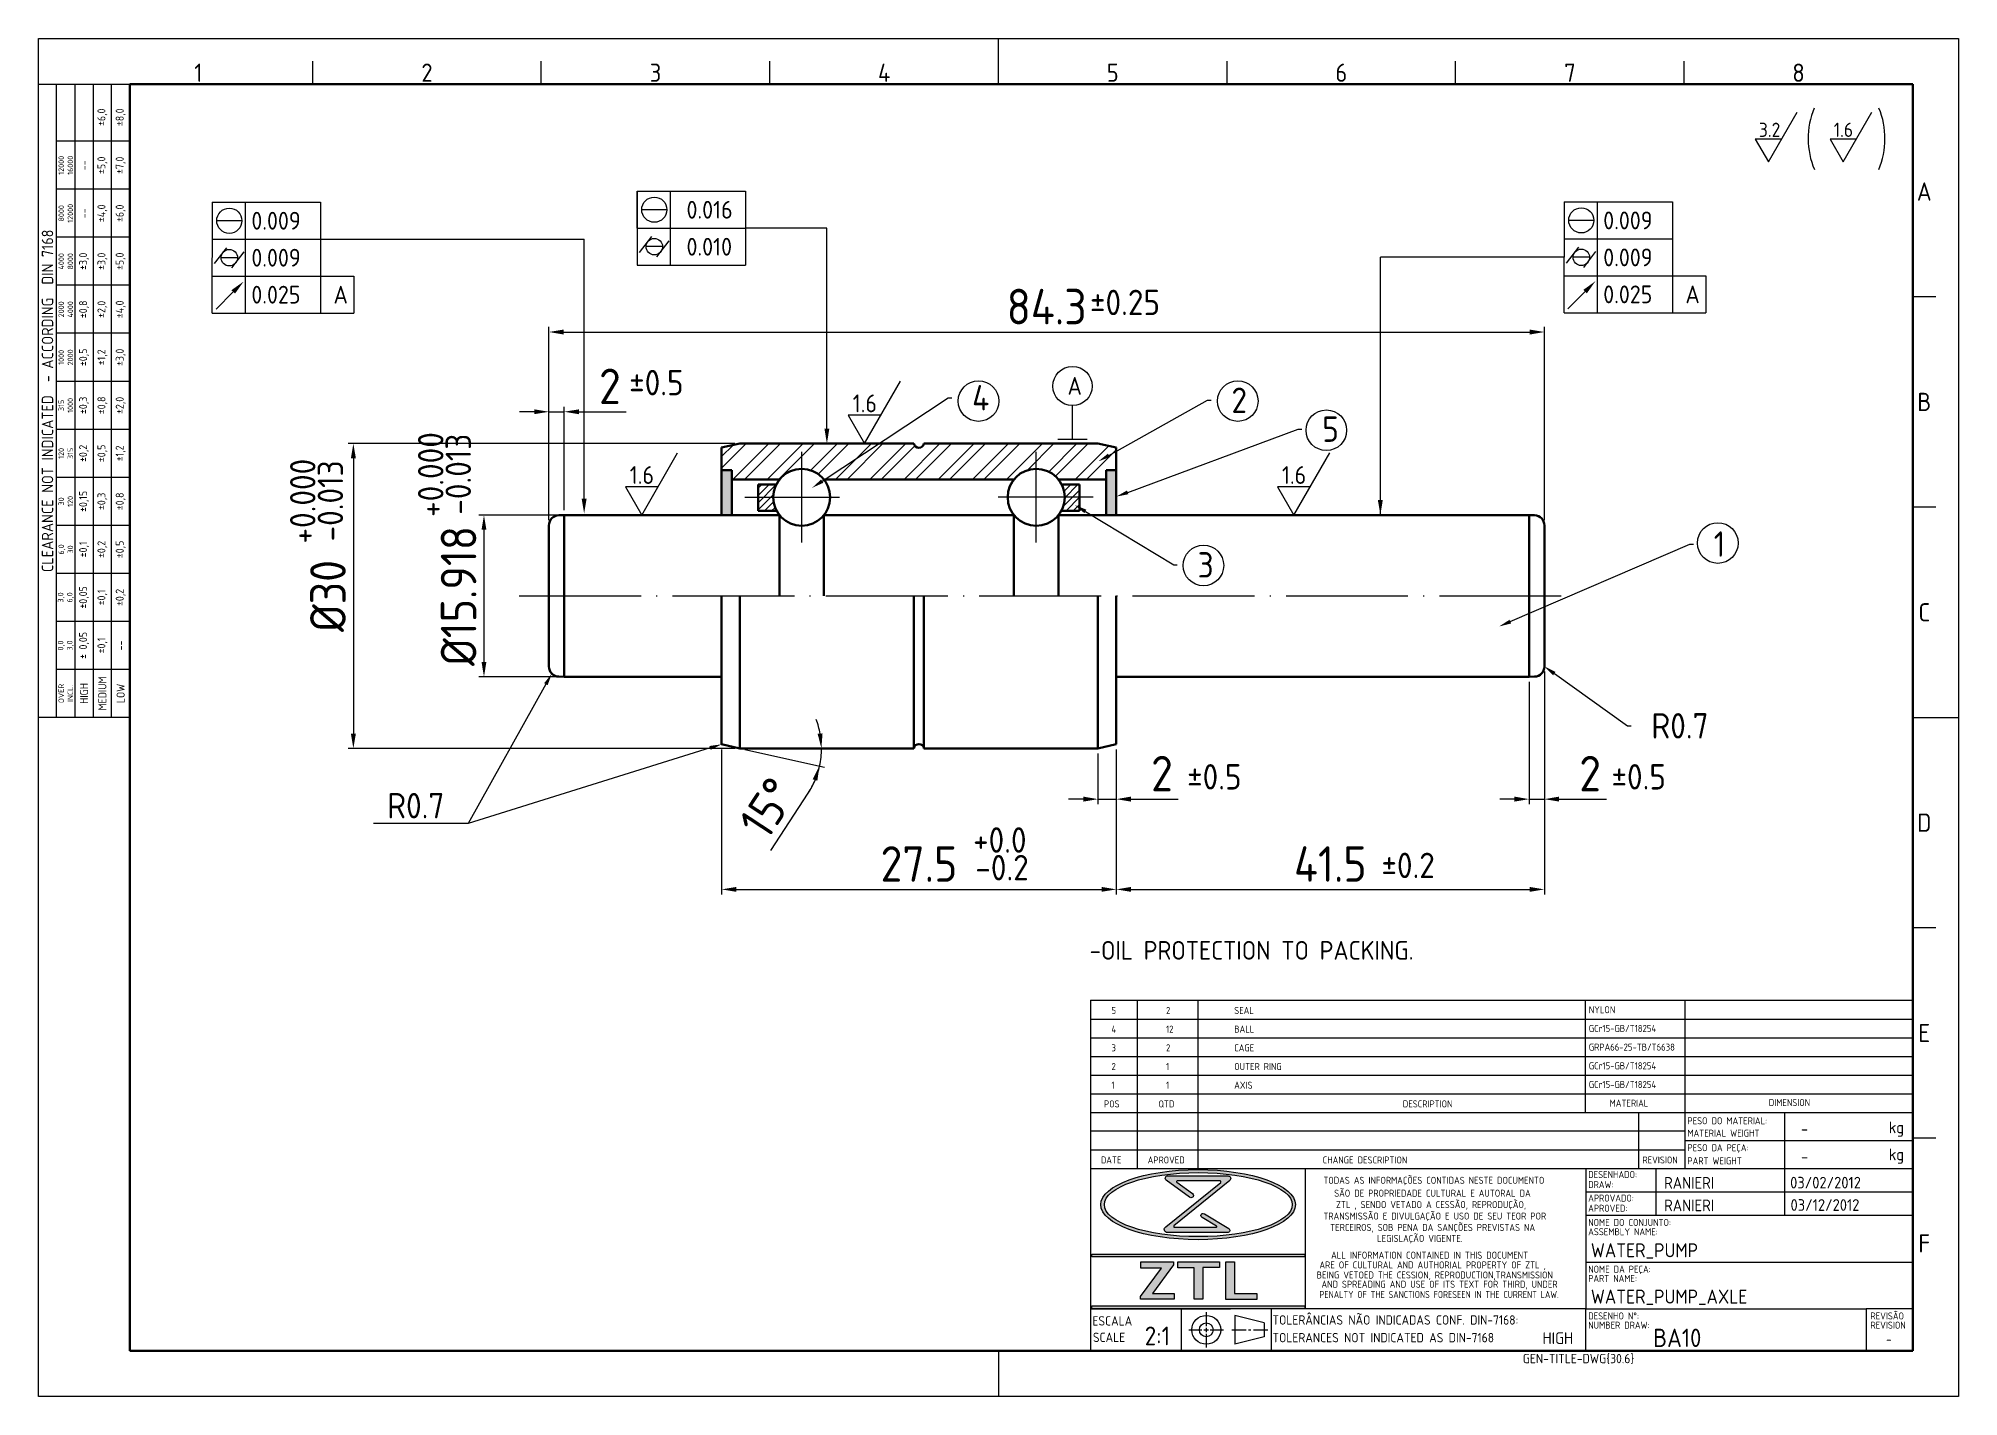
# Model space of a CAD drawing. Extents: x 8 to 197, y 6 to 139.
import ezdxf
from ezdxf import colors
from ezdxf.entities.mleader import LeaderData, LeaderLine
from ezdxf.enums import TextEntityAlignment as Align
from ezdxf.math import Vec2, Vec3

# ---------------------------------------------------------------- set-up
doc = ezdxf.new("R2010")
doc.units = 0
doc.header["$LTSCALE"] = 0.5
doc.linetypes.add('ACAD_ISO04W100', pattern=[30, 24, -3, 0, -3])
doc.layers.get('0').update_dxf_attribs({"linetype": 'CONTINUOUS'})
doc.layers.get('Defpoints').update_dxf_attribs({"linetype": 'CONTINUOUS'})
for name, color, linetype, lineweight in [('AM_0', 7, 'CONTINUOUS', 50), ('AM_5', 3, 'CONTINUOUS', 25), ('AM_7', 4, 'ACAD_ISO04W100', 25), ('AM_8', 1, 'CONTINUOUS', 25), ('AM_BOR', 7, 'CONTINUOUS', 50)]:
    doc.layers.add(name, color=color, linetype=linetype, lineweight=lineweight)
doc.styles.add('ACISOTS', font='isocp.shx', dxfattribs={"height": 1})
doc.styles.get("Standard").update_dxf_attribs({"font": 'ISOCP.SHX'})
doc.dimstyles.new('AM_ISO', dxfattribs={"dimtxt": 3.5, "dimasz": 2.5, "dimexe": 1, "dimexo": 1, "dimgap": 1.5, "dimtad": 1, "dimdsep": 46, "dimtxsty": 'Standard', "dimcen": 0, "dimclrd": 256, "dimclre": 256, "dimclrt": 2, "dimadec": 0, "dimazin": 2, "dimtp": 0.1, "dimtm": 0.1, "dimtfac": 0.71, "dimtdec": 3, "dimtmove": 0, "dimatfit": 3, "dimfxl": 1, "dimlwd": -1, "dimlwe": -1, "dimarcsym": 0})
pattern_1 = [(45, (14.02743, -8.3702), (-0.3535534, 0.3535534), [])]

# ---------------------------------------------------------------- blocks, each defined once
blk = doc.blocks.new('A3 ZTL')
for p, q in [((19.57, 280.82), (19.57, 9.78)), ((401.17, 280.82), (19.57, 280.82)), ((401.17, 9.78), (401.17, 280.82)), ((19.57, 9.78), (401.17, 9.78))]:
    blk.add_line(p, q)
at = {"layer": 'AM_BOR', "color": 135, "lineweight": 25}
for p, q in [((0, 0), (0, 290.61)), ((0, 290.61), (410.96, 290.61)), ((205.48, 280.82), (205.48, 290.61)), ((410.96, 290.61), (410.96, 0)), ((58.71, 280.82), (58.71, 285.71)), ((107.63, 280.82), (107.63, 285.71)), ((156.56, 280.82), (156.56, 285.71)), ((254.4, 280.82), (254.4, 285.71)), ((303.33, 280.82), (303.33, 285.71)), ((352.25, 280.82), (352.25, 285.71)), ((3.91, 145.3), (3.91, 280.82)), ((7.83, 280.82), (7.83, 145.3)), ((11.74, 280.82), (11.74, 145.3)), ((15.66, 145.3), (15.66, 280.82)), ((19.57, 268.59), (3.91, 268.59)), ((19.57, 258.32), (3.91, 258.32)), ((19.57, 248.04), (3.91, 248.04)), ((19.57, 237.77), (3.91, 237.77)), ((406.07, 235.32), (401.17, 235.32)), ((19.57, 227.5), (3.91, 227.5)), ((19.57, 217.22), (3.91, 217.22)), ((19.57, 206.95), (3.91, 206.95)), ((19.57, 196.67), (3.91, 196.67)), ((406.07, 190.31), (401.17, 190.31)), ((19.57, 186.4), (3.91, 186.4)), ((19.57, 176.13), (3.91, 176.13)), ((19.57, 165.85), (3.91, 165.85)), ((19.57, 155.58), (3.91, 155.58)), ((401.17, 145.3), (410.96, 145.3)), ((406.07, 100.29), (401.17, 100.29)), ((406.07, 55.28), (401.17, 55.28)), ((205.48, 9.78), (205.48, 0)), ((410.96, 0), (0, 0))]:
    blk.add_line(p, q, dxfattribs=at)
blk.add_lwpolyline([(19.57, 145.3), (0, 145.3), (0, 280.82), (19.57, 280.82)], close=True, dxfattribs=at)
at = {"layer": 'AM_BOR', "color": 135, "lineweight": 25, "style": 'ACISOTS'}
for s, p in [('1', (34.25, 283.27)), ('2', (83.17, 283.27)), ('3', (132.09, 283.27)), ('4', (181.02, 283.27)), ('5', (229.94, 283.27)), ('6', (278.86, 283.27)), ('7', (327.79, 283.27)), ('8', (376.71, 283.27)), ('A', (403.62, 257.83)), ('B', (403.62, 212.82)), ('C', (403.62, 167.81)), ('D', (403.62, 122.8)), ('E', (403.62, 77.79)), ('F', (403.62, 32.78))]:
    blk.add_text(s, height=3.91, dxfattribs=at).set_placement(p, align=Align.MIDDLE)
at = {"layer": 'AM_BOR', "color": 135, "lineweight": 25, "attachment_point": 5, "rotation": 90}
for s, insert, char_height, width in [('±6,0', (13.7, 273.73), 1.712, 10.274), ('±8,0', (17.61, 273.73), 1.712, 10.274), ('12000\\P16000', (5.87, 263.45), 1.174, 10.274), ('--', (9.78, 263.45), 1.712, 10.274), ('±5,0', (13.7, 263.45), 1.712, 10.274), ('±7,0', (17.61, 263.45), 1.712, 10.274), ('8000\\P12000', (5.87, 253.18), 1.174, 10.274), ('±4,0', (13.7, 253.18), 1.712, 10.274), ('±6,0', (17.61, 253.18), 1.712, 10.274), ('--', (9.78, 253.18), 1.712, 10.274), ('{\\Fisocp.shx|c0;CLEARANCE NOT INDICATED  - ACCORDING  DIN 7168}', (1.96, 213.06), 2.4462, 135.5186), ('4000\\P8000', (5.87, 242.91), 1.174, 10.274), ('±3,0', (9.78, 242.91), 1.712, 10.274), ('±3,0', (13.7, 242.91), 1.712, 10.274), ('±5,0', (17.61, 242.91), 1.712, 10.274), ('±0,8', (9.78, 232.63), 1.712, 10.274), ('±2,0', (13.7, 232.63), 1.712, 10.274), ('±4,0', (17.61, 232.63), 1.712, 10.274), ('2000\\P4000', (5.87, 232.63), 1.174, 10.274), ('1000\\P2000', (5.87, 222.36), 1.174, 10.274), ('±0,5', (9.78, 222.36), 1.712, 10.274), ('±1,2', (13.7, 222.36), 1.712, 10.274), ('±3,0', (17.61, 222.36), 1.712, 10.274), ('±0,3', (9.78, 212.08), 1.712, 10.274), ('±0,8', (13.7, 212.08), 1.712, 10.274), ('±2,0', (17.61, 212.08), 1.712, 10.274), ('315\\P1000', (5.87, 212.08), 1.174, 10.274), ('120\\P315', (5.87, 201.81), 1.174, 10.274), ('±0,2', (9.78, 201.81), 1.712, 10.274), ('±0,5', (13.7, 201.81), 1.712, 10.274), ('±1,2', (17.61, 201.81), 1.712, 10.274), ('±0,15', (9.78, 191.54), 1.712, 10.274), ('±0,3', (13.7, 191.54), 1.712, 10.274), ('±0,8', (17.61, 191.54), 1.712, 10.274), ('30\\P120', (5.87, 191.54), 1.174, 10.274), ('6,0\\P30', (5.87, 181.26), 1.174, 10.274), ('±0,1', (9.78, 181.26), 1.712, 10.274), ('±0,2', (13.7, 181.26), 1.712, 10.274), ('±0,5', (17.61, 181.26), 1.712, 10.274), ('±0,05', (9.78, 170.99), 1.712, 10.274), ('±0,2', (17.61, 170.99), 1.712, 10.274), ('3,0\\P6,0', (5.87, 170.99), 1.174, 10.274), ('±0,1', (13.7, 170.99), 1.712, 10.274), ('0,0\\P3,0', (5.87, 160.71), 1.174, 10.274), ('± 0,05', (9.78, 160.71), 1.712, 10.274), ('\\pt4.69206;±0,1', (13.7, 160.71), 1.7123, 10.274), ('--', (17.61, 160.71), 1.712, 10.274), ('{\\Fisocp.shx|c0;OVER\\PINCL.}', (5.87, 150.44), 1.1742, 10.274), ('HIGH', (9.78, 150.44), 1.712, 10.274), ('MEDIUM', (13.7, 150.44), 1.712, 10.274), ('LOW', (17.61, 150.44), 1.712, 10.274)]:
    blk.add_mtext(s, dxfattribs=dict(at, insert=insert, char_height=char_height, width=width))
blk = doc.blocks.new('*D31')
at = {"layer": 'AM_5', "transparency": 16777216}
for p, q in [((59.65, 92.4), (51.75, 92.4)), ((52.25, 90.95), (52.25, 77.94)), ((59.65, 76.49), (51.75, 76.49))]:
    blk.add_line(p, q, dxfattribs=at)
at = {"layer": 'AM_5', "lineweight": 25, "transparency": 16777216}
for points in [[(52.01, 90.95), (52.49, 90.95), (52.25, 92.4)], [(52.01, 77.94), (52.49, 77.94), (52.25, 76.49)]]:
    blk.add_solid(points, dxfattribs=at)
at = {"layer": 'Defpoints', "color": 0, "lineweight": 25, "transparency": 16777216}
for p in [(60.15, 92.4), (52.25, 76.49), (60.15, 76.49)]:
    blk.add_point(p, dxfattribs=at)
at = {"layer": 'AM_5', "lineweight": 25, "transparency": 16777216, "insert": (49.75, 84.44), "char_height": 3.5, "attachment_point": 5, "rotation": 90}
blk.add_mtext('%%C15.918', dxfattribs=at)
blk = doc.blocks.new('*D32')
at = {"layer": 'AM_5', "transparency": 16777216}
for p, q in [((76.95, 99.44), (38.89, 99.44)), ((39.39, 97.99), (39.39, 70.89)), ((76.95, 69.44), (38.89, 69.44))]:
    blk.add_line(p, q, dxfattribs=at)
at = {"layer": 'AM_5', "lineweight": 25, "transparency": 16777216}
for points in [[(39.15, 97.99), (39.64, 97.99), (39.39, 99.44)], [(39.15, 70.89), (39.64, 70.89), (39.39, 69.44)]]:
    blk.add_solid(points, dxfattribs=at)
at = {"layer": 'Defpoints', "color": 0, "lineweight": 25, "transparency": 16777216}
for p in [(77.45, 99.44), (39.39, 69.44), (77.45, 69.44)]:
    blk.add_point(p, dxfattribs=at)
at = {"layer": 'AM_5', "lineweight": 25, "transparency": 16777216, "insert": (36.89, 84.44), "char_height": 3.5, "attachment_point": 5, "rotation": 90}
blk.add_mtext('%%C30', dxfattribs=at)
blk = doc.blocks.new('*D37')
at = {"layer": 'AM_5', "transparency": 16777216}
for p, q in [((77.94, 69.34), (85.77, 67.6)), ((84.15, 65.04), (80.45, 59.4))]:
    blk.add_line(p, q, dxfattribs=at)
for start, end in [(10.3647, 20.7295), (347.5, 0), (326.6845, 347.5), (326.7705, 337.1353)]:
    blk.add_arc((77.45, 69.44), 8.03, start, end, dxfattribs=at)
at = {"layer": 'AM_5', "lineweight": 25, "transparency": 16777216}
for points in [[(85.58, 70.91), (85.1, 70.87), (85.47, 69.44)], [(84.61, 66.4), (85.07, 66.25), (85.28, 67.71)]]:
    blk.add_solid(points, dxfattribs=at)
at = {"layer": 'Defpoints', "color": 0, "lineweight": 25, "transparency": 16777216}
for p in [(75.65, 69.84), (77.45, 69.44), (77.45, 69.44), (85.45, 68.86), (102, 69.44)]:
    blk.add_point(p, dxfattribs=at)
at = {"layer": 'AM_5', "lineweight": 25, "transparency": 16777216, "insert": (80.21, 63.59), "char_height": 3.5, "attachment_point": 5, "rotation": 56.6845}
blk.add_mtext('15%%D', dxfattribs=at)
blk = doc.blocks.new('*D39')
at = {"layer": 'AM_5', "transparency": 16777216}
for p, q in [((57.2, 102.57), (55.75, 102.57)), ((58.65, 91.89), (58.65, 103.07)), ((58.65, 102.57), (60.15, 102.57)), ((60.15, 92.9), (60.15, 103.07)), ((61.6, 102.57), (66.25, 102.57))]:
    blk.add_line(p, q, dxfattribs=at)
at = {"layer": 'AM_5', "lineweight": 25, "transparency": 16777216}
for points in [[(57.2, 102.81), (57.2, 102.33), (58.65, 102.57)], [(61.6, 102.81), (61.6, 102.33), (60.15, 102.57)]]:
    blk.add_solid(points, dxfattribs=at)
at = {"layer": 'Defpoints', "color": 0, "lineweight": 25, "transparency": 16777216}
for p in [(60.15, 102.57), (58.65, 91.39), (60.15, 92.4)]:
    blk.add_point(p, dxfattribs=at)
at = {"layer": 'AM_5', "lineweight": 25, "transparency": 16777216, "insert": (64.65, 105.07), "char_height": 3.5, "attachment_point": 5}
blk.add_mtext('2', dxfattribs=at)
blk = doc.blocks.new('*D40')
at = {"layer": 'AM_5', "transparency": 16777216}
for p, q in [((112.7, 68.94), (112.7, 63.94)), ((114.5, 69.34), (114.5, 63.94)), ((111.25, 64.44), (109.8, 64.44)), ((112.7, 64.44), (114.5, 64.44)), ((115.95, 64.44), (120.6, 64.44))]:
    blk.add_line(p, q, dxfattribs=at)
at = {"layer": 'AM_5', "lineweight": 25, "transparency": 16777216}
for points in [[(111.25, 64.69), (111.25, 64.2), (112.7, 64.44)], [(115.95, 64.69), (115.95, 64.2), (114.5, 64.44)]]:
    blk.add_solid(points, dxfattribs=at)
at = {"layer": 'Defpoints', "color": 0, "lineweight": 25, "transparency": 16777216}
for p in [(112.7, 69.44), (114.5, 69.84), (114.5, 64.44)]:
    blk.add_point(p, dxfattribs=at)
at = {"layer": 'AM_5', "lineweight": 25, "transparency": 16777216, "insert": (119, 66.95), "char_height": 3.5, "attachment_point": 5}
blk.add_mtext('2', dxfattribs=at)
blk = doc.blocks.new('*D41')
at = {"layer": 'AM_5', "transparency": 16777216}
for p, q in [((155.15, 75.99), (155.15, 63.94)), ((156.65, 77), (156.65, 63.94)), ((153.7, 64.44), (152.25, 64.44)), ((155.15, 64.44), (156.65, 64.44)), ((158.1, 64.44), (162.75, 64.44))]:
    blk.add_line(p, q, dxfattribs=at)
at = {"layer": 'AM_5', "lineweight": 25, "transparency": 16777216}
for points in [[(153.7, 64.69), (153.7, 64.2), (155.15, 64.44)], [(158.1, 64.69), (158.1, 64.2), (156.65, 64.44)]]:
    blk.add_solid(points, dxfattribs=at)
at = {"layer": 'Defpoints', "color": 0, "lineweight": 25, "transparency": 16777216}
for p in [(155.15, 76.49), (156.65, 77.5), (156.65, 64.44)]:
    blk.add_point(p, dxfattribs=at)
at = {"layer": 'AM_5', "lineweight": 25, "transparency": 16777216, "insert": (161.15, 66.95), "char_height": 3.5, "attachment_point": 5}
blk.add_mtext('2', dxfattribs=at)
blk = doc.blocks.new('*D42')
at = {"layer": 'AM_5', "transparency": 16777216}
for p, q in [((156.65, 77), (156.65, 55.06)), ((114.5, 69.34), (114.5, 55.06)), ((115.95, 55.56), (155.2, 55.56))]:
    blk.add_line(p, q, dxfattribs=at)
at = {"layer": 'AM_5', "lineweight": 25, "transparency": 16777216}
for points in [[(115.95, 55.8), (115.95, 55.32), (114.5, 55.56)], [(155.2, 55.8), (155.2, 55.32), (156.65, 55.56)]]:
    blk.add_solid(points, dxfattribs=at)
at = {"layer": 'Defpoints', "color": 0, "lineweight": 25, "transparency": 16777216}
for p in [(156.65, 77.5), (114.5, 69.84), (156.65, 55.56)]:
    blk.add_point(p, dxfattribs=at)
at = {"layer": 'AM_5', "lineweight": 25, "transparency": 16777216, "insert": (135.57, 58.06), "char_height": 3.5, "attachment_point": 5}
blk.add_mtext('41.5', dxfattribs=at)
blk = doc.blocks.new('*D43')
at = {"layer": 'AM_5', "transparency": 16777216}
for p, q in [((75.65, 69.34), (75.65, 55.06)), ((114.5, 69.34), (114.5, 55.06)), ((77.1, 55.56), (113.05, 55.56))]:
    blk.add_line(p, q, dxfattribs=at)
at = {"layer": 'AM_5', "lineweight": 25, "transparency": 16777216}
for points in [[(77.1, 55.8), (77.1, 55.32), (75.65, 55.56)], [(113.05, 55.8), (113.05, 55.32), (114.5, 55.56)]]:
    blk.add_solid(points, dxfattribs=at)
at = {"layer": 'Defpoints', "color": 0, "lineweight": 25, "transparency": 16777216}
for p in [(75.65, 69.84), (114.5, 69.84), (114.5, 55.56)]:
    blk.add_point(p, dxfattribs=at)
at = {"layer": 'AM_5', "lineweight": 25, "transparency": 16777216, "insert": (95.07, 58.06), "char_height": 3.5, "attachment_point": 5}
blk.add_mtext('27.5', dxfattribs=at)
blk = doc.blocks.new('*D44')
at = {"layer": 'AM_5', "transparency": 16777216}
for p, q in [((58.65, 91.89), (58.65, 110.92)), ((60.1, 110.42), (155.2, 110.42)), ((156.65, 91.89), (156.65, 110.92))]:
    blk.add_line(p, q, dxfattribs=at)
at = {"layer": 'AM_5', "lineweight": 25, "transparency": 16777216}
for points in [[(60.1, 110.66), (60.1, 110.17), (58.65, 110.42)], [(155.2, 110.66), (155.2, 110.17), (156.65, 110.42)]]:
    blk.add_solid(points, dxfattribs=at)
at = {"layer": 'Defpoints', "color": 0, "lineweight": 25, "transparency": 16777216}
for p in [(156.65, 110.42), (58.65, 91.39), (156.65, 91.39)]:
    blk.add_point(p, dxfattribs=at)
at = {"layer": 'AM_5', "lineweight": 25, "transparency": 16777216, "insert": (107.65, 112.92), "char_height": 3.5, "attachment_point": 5}
blk.add_mtext('84.3', dxfattribs=at)

msp = doc.modelspace()

# ---------------------------------------------------------------- hatches: boundary and pattern name
at = {"layer": 'AM_5', "lineweight": 25}
h = msp.add_hatch(dxfattribs=at)
h.set_pattern_fill('ANSI32', color=1, scale=0.25)
h.set_pattern_definition([(45, (0, 5.665), (-1.683798, 1.683798), []), (45, (1.1225, 5.665), (-1.683798, 1.683798), [])])
h.paths.add_polyline_path([(114.5, 99.05), (112.7, 99.44), (103, 99.44), (95.57, 99.44, -0.834385), (94.57, 99.44), (77.45, 99.44), (75.65, 99.05), (75.65, 96.82), (76.65, 96.82), (76.65, 95.9), (81.33, 95.9, -0.481958), (85.72, 95.9), (93.26, 95.9), (104.42, 95.9, -0.481958), (108.81, 95.9), (113.5, 95.9), (113.5, 96.82), (114.5, 96.82)])
at = {"layer": 'AM_8'}
for color, points in [(256, [(75.65, 96.82), (75.65, 92.4), (76.65, 92.4), (76.65, 96.82)]), (256, [(113.5, 96.82), (113.5, 92.4), (114.5, 92.4), (114.5, 96.82)]), (135, [(112.09, 19.38), (133.07, 19.38), (133.07, 19.66), (112.09, 19.66)]), (135, [(116.89, 15.5), (116.89, 15.22), (120.2, 15.22), (120.2, 15.8), (118.06, 15.8), (120.14, 18.62), (120.14, 18.9), (116.92, 18.9), (116.92, 18.29), (118.96, 18.29)]), (135, [(120.57, 18.32), (122.16, 18.32), (122.16, 15.22), (123.03, 15.22), (123.03, 18.35), (124.67, 18.35), (124.67, 18.9), (120.57, 18.9)]), (135, [(128.35, 15.21), (128.35, 15.8), (126.13, 15.8), (126.13, 18.9), (125.27, 18.9), (125.27, 15.21)]), (135, [(133.07, 14.56), (112.09, 14.56), (112.09, 14.28), (133.07, 14.28)])]:
    msp.add_hatch(color=color, dxfattribs=at).paths.add_polyline_path(points)
h = msp.add_hatch(dxfattribs=at)
h.set_pattern_fill('_U', color=256, scale=0.5, angle=45, style=0, pattern_type=0)
h.set_pattern_definition(pattern_1)
edge = h.paths.add_edge_path()
edge.add_line((79.25, 92.82), (79.25, 95.4))
edge.add_line((79.25, 95.4), (81.01, 95.4))
edge.add_arc((83.53, 94.15), 2.81, 513.6476, 568.2995)
edge.add_line((81.05, 92.82), (79.25, 92.82))
h = msp.add_hatch(dxfattribs=at)
h.set_pattern_fill('_U', color=256, scale=0.5, angle=45, style=0, pattern_type=0)
h.set_pattern_definition(pattern_1)
edge = h.paths.add_edge_path()
edge.add_line((110.89, 92.82), (110.89, 95.4))
edge.add_line((110.89, 95.4), (109.13, 95.4))
edge.add_arc((106.62, 94.15), 2.81, -28.2995, 26.3524, ccw=False)
edge.add_line((109.09, 92.82), (110.89, 92.82))
h = msp.add_hatch(color=135, dxfattribs=at)
edge = h.paths.add_edge_path()
edge.add_ellipse((122.55, 24.53), major_axis=(9.58, 0), ratio=0.359907, start_angle=191.4592, end_angle=452.8175)
edge.add_ellipse((122.55, 24.53), major_axis=(9.58, 0), ratio=0.359907, start_angle=92.8175, end_angle=191.4592)
edge = h.paths.add_edge_path(flags=16)
edge.add_ellipse((122.58, 24.53), major_axis=(9.25, 0), ratio=0.340664, start_angle=93.067, end_angle=371.4592)
edge.add_ellipse((122.58, 24.53), major_axis=(9.25, 0), ratio=0.340664, start_angle=11.4592, end_angle=93.067)
h = msp.add_hatch(color=135, dxfattribs=at)
edge = h.paths.add_edge_path()
edge.add_line((124.78, 26.72), (119.39, 22.35))
edge.add_arc((119.53, 22.08), 0.305, 118.1409, 270)
edge.add_line((119.53, 21.78), (125.46, 21.78))
edge.add_arc((125.45, 22), 0.225, 271.9685, 418.9108)
edge.add_line((125.57, 22.19), (123.17, 23.64))
edge.add_arc((123.06, 23.45), 0.218, 58.6682, 238.8052)
edge.add_line((122.94, 23.27), (124.38, 22.4))
edge.add_arc((124.35, 22.35), 0.0552, -90, 54.6545, ccw=False)
edge.add_line((124.35, 22.3), (120.21, 22.3))
edge.add_arc((120.23, 22.37), 0.0767, 129.2364, 260.8226, ccw=False)
edge.add_line((120.18, 22.43), (125.67, 26.92))
edge.add_arc((125.52, 27.11), 0.243, 306.0702, 450)
edge.add_line((125.52, 27.36), (119.57, 27.36))
edge.add_arc((119.56, 27.12), 0.236, 87.7272, 233.7471)
edge.add_line((119.42, 26.93), (121.71, 25.25))
edge.add_arc((121.86, 25.45), 0.242, 232.4714, 414.7334)
edge.add_line((122, 25.64), (120.46, 26.73))
edge.add_arc((120.49, 26.79), 0.0662, 90, 242.5235, ccw=False)
edge.add_line((120.49, 26.86), (124.74, 26.86))
edge.add_arc((124.73, 26.78), 0.0809, -50.9964, 80.7655, ccw=False)

# ---------------------------------------------------------------- linework, layer by layer
at = {"layer": 'AM_0'}
for p, q in [((77.45, 99.44), (75.65, 99.05)), ((75.65, 92.4), (75.65, 99.05)), ((77.45, 99.44), (94.57, 99.44)), ((95.57, 99.44), (103, 99.44)), ((103, 99.44), (112.7, 99.44)), ((112.7, 99.44), (114.5, 99.05)), ((114.5, 99.05), (114.5, 92.4)), ((75.65, 96.82), (76.65, 96.82)), ((76.65, 96.82), (76.65, 92.4)), ((114.5, 96.82), (113.5, 96.82)), ((113.5, 96.82), (113.5, 92.4)), ((76.65, 95.9), (81.33, 95.9)), ((81.01, 95.4), (79.25, 95.4)), ((79.25, 95.4), (79.25, 92.82)), ((85.72, 95.9), (93.26, 95.9)), ((93.26, 95.9), (104.42, 95.9)), ((108.81, 95.9), (113.5, 95.9)), ((109.13, 95.4), (110.89, 95.4)), ((110.89, 95.4), (110.89, 92.82)), ((79.25, 92.82), (81.05, 92.82)), ((110.89, 92.82), (109.09, 92.82)), ((58.65, 77.5), (58.65, 91.39)), ((60.15, 92.4), (59.62, 92.39)), ((60.15, 92.4), (81.33, 92.4)), ((60.15, 92.4), (60.15, 76.49)), ((81.33, 92.4), (81.33, 84.44)), ((85.72, 92.4), (85.72, 84.44)), ((85.72, 92.4), (104.42, 92.4)), ((104.42, 92.4), (104.42, 84.44)), ((108.81, 92.4), (155.15, 92.4)), ((108.81, 92.4), (108.81, 84.44)), ((155.15, 92.4), (155.67, 92.39)), ((155.15, 92.4), (155.15, 76.49)), ((156.65, 91.39), (156.65, 77.5)), ((75.65, 69.84), (75.65, 84.44)), ((77.45, 84.44), (77.45, 69.44)), ((94.57, 69.44), (94.57, 84.44)), ((95.57, 69.44), (95.57, 84.44)), ((112.7, 84.44), (112.7, 69.44)), ((114.5, 84.44), (114.5, 69.84)), ((60.15, 76.49), (59.62, 76.5)), ((75.65, 76.49), (60.15, 76.49)), ((155.15, 76.49), (114.5, 76.49)), ((155.15, 76.49), (155.67, 76.5)), ((77.45, 69.44), (75.65, 69.84)), ((94.57, 69.44), (77.45, 69.44)), ((102, 69.44), (95.57, 69.44)), ((112.7, 69.44), (102, 69.44)), ((112.7, 69.44), (114.5, 69.84))]:
    msp.add_line(p, q, dxfattribs=at)
for centre in [(83.53, 94.15), (106.62, 94.15)]:
    msp.add_circle(centre, 2.81, dxfattribs=at)
for centre, radius, start, end in [((95.07, 99.54), 0.508, 190.3178, 349.6822), ((59.65, 91.39), 1, 91.5, 180), ((155.65, 91.39), 1, 0, 88.5), ((59.65, 77.5), 1, 180, 268.5), ((155.65, 77.5), 1, 271.5, 0), ((95.07, 69.35), 0.508, 10.3178, 169.6822)]:
    msp.add_arc(centre, radius, start, end, dxfattribs=at)
at = {"layer": 'AM_5', "lineweight": 25}
for p, q in [((178.7, 127.17), (181.52, 132.06)), ((186.07, 127.17), (188.9, 132.06)), ((179.98, 129.39), (177.41, 129.39)), ((177.41, 129.39), (178.7, 127.17)), ((187.36, 129.39), (184.79, 129.39)), ((184.79, 129.39), (186.07, 127.17)), ((25.48, 123.19), (25.47, 112.27)), ((25.48, 123.19), (36.17, 123.19)), ((28.77, 112.27), (28.77, 123.19)), ((36.17, 123.19), (36.17, 119.55)), ((67.32, 124.28), (70.61, 124.28)), ((67.32, 124.28), (67.32, 120.64)), ((67.32, 124.28), (78.01, 124.28)), ((67.32, 124.28), (67.32, 117)), ((70.61, 117), (70.61, 124.28)), ((78.01, 124.28), (78.01, 120.64)), ((78.01, 124.28), (78.01, 120.64)), ((158.58, 123.23), (158.57, 112.31)), ((158.58, 123.23), (169.26, 123.23)), ((161.86, 112.31), (161.86, 123.23)), ((169.26, 123.23), (169.26, 119.59)), ((28.42, 121.37), (25.95, 121.37)), ((70.26, 122.46), (67.79, 122.46)), ((161.51, 121.41), (159.04, 121.41)), ((25.48, 119.55), (62.11, 119.55)), ((25.48, 119.55), (36.17, 119.55)), ((36.17, 119.55), (36.17, 112.27)), ((67.32, 120.64), (78.01, 120.64)), ((67.56, 118.24), (68.77, 119.81)), ((69.28, 117.82), (70.47, 119.4)), ((78.01, 120.64), (78.01, 117)), ((86.01, 120.64), (78.01, 120.64)), ((78.01, 120.64), (78.01, 117)), ((158.58, 119.59), (169.26, 119.59)), ((169.26, 119.59), (169.26, 112.31)), ((25.72, 117.15), (26.93, 118.72)), ((27.92, 117.73), (26.44, 117.73)), ((27.44, 116.73), (28.63, 118.32)), ((69.76, 118.82), (68.28, 118.82)), ((158.57, 117.77), (140.5, 117.77)), ((158.82, 117.19), (160.03, 118.76)), ((161.01, 117.77), (159.53, 117.77)), ((160.53, 116.77), (161.72, 118.35)), ((25.48, 115.91), (39.45, 115.91)), ((39.45, 115.91), (39.45, 112.27)), ((67.32, 117), (78.01, 117)), ((158.58, 115.95), (172.54, 115.95)), ((172.54, 115.95), (172.54, 112.31)), ((25.48, 112.27), (39.45, 112.27)), ((158.58, 112.31), (172.54, 112.31)), ((89.72, 99.44), (93.26, 105.57)), ((91.33, 102.23), (88.12, 102.23)), ((88.12, 102.23), (89.72, 99.44)), ((110.19, 99.88), (110.19, 103.18)), ((67.78, 92.4), (71.31, 98.53)), ((108.73, 99.88), (111.65, 99.88)), ((131.98, 92.4), (135.52, 98.53)), ((69.38, 95.19), (66.17, 95.19)), ((66.17, 95.19), (67.78, 92.4)), ((133.59, 95.19), (130.37, 95.19)), ((130.37, 95.19), (131.98, 92.4))]:
    msp.add_line(p, q, dxfattribs=at)
at = {"layer": 'AM_5', "color": 0, "linetype": 'Continuous', "lineweight": 35}
msp.add_line((67.32, 120.64), (67.32, 124.28), dxfattribs=at)
at = {"layer": 'AM_5'}
for p, q in [((62.11, 94), (62.11, 119.55)), ((86.01, 100.89), (86.01, 120.64)), ((140.5, 92.4), (140.5, 117.77)), ((27.56, 114.37), (25.88, 112.68)), ((160.66, 114.4), (158.97, 112.71))]:
    msp.add_line(p, q, dxfattribs=at)
at = {"layer": 'AM_5', "lineweight": 25}
for centre, radius in [((69.02, 122.46), 1.24), ((27.18, 121.37), 1.24), ((160.28, 121.41), 1.24), ((69.02, 118.82), 0.812), ((27.18, 117.73), 0.812), ((160.28, 117.77), 0.812), ((110.19, 105.1), 1.93), ((100.94, 103.62), 2), ((126.46, 103.62), 2), ((135.18, 100.75), 2), ((173.72, 89.65), 2), ((123.08, 87.44), 2)]:
    msp.add_circle(centre, radius, dxfattribs=at)
for centre, start, end in [((190.46, 129.46), 157.6019, 202.9315), ((182.33, 129.46), 337.0685, 22.3981)]:
    msp.add_arc(centre, 7.85, start, end, dxfattribs=at)
for points in [[(27.39, 114.54), (27.74, 114.2), (28.59, 115.39)], [(160.49, 114.57), (160.83, 114.23), (161.68, 115.43)], [(85.77, 100.89), (86.25, 100.89), (86.01, 99.44)], [(61.87, 94), (62.35, 94), (62.11, 92.55)], [(140.25, 93.89), (140.74, 93.89), (140.5, 92.44)]]:
    msp.add_solid(points, dxfattribs=at)
at = {"layer": 'AM_7'}
for p, q in [((83.53, 89.69), (83.53, 98.62)), ((106.62, 89.69), (106.62, 98.62)), ((77.93, 94.15), (87.26, 94.15)), ((112.22, 94.15), (102.88, 94.15)), ((55.71, 84.44), (158.65, 84.44))]:
    msp.add_line(p, q, dxfattribs=at)
at = {"layer": 'AM_8', "color": 135}
for p, q in [((111.96, 44.64), (111.96, 10.14)), ((111.96, 44.64), (192.92, 44.64)), ((116.56, 44.64), (116.56, 28.08)), ((122.54, 44.64), (122.54, 28.08)), ((160.65, 44.64), (160.65, 33.6)), ((170.5, 28.08), (170.5, 44.64)), ((111.96, 42.8), (192.92, 42.8)), ((111.96, 40.96), (192.92, 40.96)), ((111.96, 39.12), (192.92, 39.12)), ((111.96, 37.28), (192.92, 37.28)), ((111.96, 35.44), (192.92, 35.44)), ((111.96, 33.6), (192.92, 33.6)), ((165.9, 33.6), (165.9, 28.08)), ((180.27, 33.6), (180.27, 30.84)), ((192.92, 10.14), (192.92, 33.6)), ((170.5, 31.76), (111.96, 31.76)), ((170.5, 30.84), (192.92, 30.84)), ((180.27, 30.84), (180.27, 28.08)), ((111.96, 29.92), (170.5, 29.92)), ((111.96, 28.08), (160.72, 28.08)), ((119.57, 27.36), (125.52, 27.36)), ((133.09, 28.08), (133.09, 14.28)), ((160.72, 28.08), (160.72, 19.34)), ((160.72, 28.08), (192.92, 28.08)), ((167.62, 28.08), (167.62, 23.48)), ((180.27, 28.08), (180.27, 23.48)), ((160.72, 25.78), (192.92, 25.78)), ((160.72, 23.48), (192.92, 23.48)), ((112.09, 19.38), (112.09, 19.66)), ((112.09, 19.66), (133.07, 19.66)), ((133.07, 19.38), (112.09, 19.38)), ((133.07, 19.66), (133.07, 19.38)), ((160.72, 19.34), (160.72, 14.28)), ((116.89, 15.5), (118.96, 18.29)), ((116.92, 18.29), (116.92, 18.9)), ((116.92, 18.9), (120.14, 18.9)), ((118.96, 18.29), (116.92, 18.29)), ((120.14, 18.62), (118.06, 15.8)), ((120.14, 18.9), (120.14, 18.62)), ((120.57, 18.32), (120.57, 18.9)), ((120.57, 18.9), (124.67, 18.9)), ((122.16, 18.32), (120.57, 18.32)), ((122.16, 15.22), (122.16, 18.32)), ((123.03, 18.35), (123.03, 15.22)), ((124.67, 18.35), (123.03, 18.35)), ((124.67, 18.9), (124.67, 18.35)), ((125.27, 15.21), (125.27, 18.9)), ((125.27, 18.9), (126.13, 18.9)), ((126.13, 18.9), (126.13, 15.8)), ((160.72, 18.88), (192.92, 18.88)), ((116.89, 15.22), (116.89, 15.5)), ((120.2, 15.22), (116.89, 15.22)), ((118.06, 15.8), (120.2, 15.8)), ((120.2, 15.8), (120.2, 15.22)), ((123.03, 15.22), (122.16, 15.22)), ((128.35, 15.21), (125.27, 15.21)), ((126.13, 15.8), (128.35, 15.8)), ((128.35, 15.8), (128.35, 15.21)), ((111.96, 14.28), (125.76, 14.28)), ((160.72, 14.28), (111.96, 14.28)), ((112.09, 14.56), (133.07, 14.56)), ((112.09, 14.28), (112.09, 14.56)), ((133.07, 14.28), (112.09, 14.28)), ((120.9, 14.28), (120.9, 10.14)), ((123.36, 13.95), (123.36, 12.58)), ((129.07, 12.89), (126.18, 13.62)), ((126.18, 13.62), (126.18, 10.79)), ((129.76, 14.28), (129.76, 10.14)), ((133.07, 14.56), (133.07, 14.28)), ((160.72, 10.14), (160.72, 14.28)), ((160.72, 14.28), (188.32, 14.28)), ((192.92, 14.28), (188.32, 14.28)), ((188.32, 14.28), (188.32, 10.14)), ((121.63, 12.21), (122.92, 12.21)), ((123.12, 12.21), (123.58, 12.21)), ((123.36, 12.39), (123.36, 11.98)), ((123.36, 11.8), (123.36, 10.47)), ((123.75, 12.21), (125.04, 12.21)), ((125.86, 12.21), (127.29, 12.21)), ((129.07, 11.53), (126.18, 10.79)), ((127.51, 12.21), (127.74, 12.21)), ((128, 12.21), (129.41, 12.21)), ((129.07, 12.89), (129.07, 11.53)), ((111.96, 10.14), (192.92, 10.14))]:
    msp.add_line(p, q, dxfattribs=at)
msp.add_lwpolyline([(119.57, 27.36), (125.52, 27.36, -0.726075), (125.67, 26.92), (120.18, 22.43, 0.646844), (120.21, 22.3), (124.35, 22.3, 0.730915), (124.38, 22.4), (122.94, 23.27, -1.001197), (123.17, 23.64), (125.57, 22.19, -0.746343), (125.46, 21.78), (119.53, 21.78, -0.780296), (119.39, 22.35), (124.78, 26.72, 0.647932), (124.74, 26.86), (120.49, 26.86, 0.78497), (120.46, 26.73), (122, 25.64, -1.019937), (121.71, 25.25), (119.42, 26.93, -0.740095), (119.57, 27.36, -0.257794)], format="xyb", dxfattribs=at)
for radius in [1.42, 0.682]:
    msp.add_circle((123.36, 12.21), radius, dxfattribs=at)
for centre, major_axis, ratio in [((122.55, 24.53), (-9.58, 0), 0.359907), ((122.58, 24.53), (-9.25, 0), 0.340664)]:
    msp.add_ellipse(centre, major_axis=major_axis, ratio=ratio, dxfattribs=at)

# ---------------------------------------------------------------- block references
at = {"layer": 'AM_0', "lineweight": 0, "xscale": 0.46, "yscale": 0.46, "zscale": 0.46}
msp.add_blockref('A3 ZTL', (8.38, 5.64), dxfattribs=at)

# ---------------------------------------------------------------- texts
at = {"layer": 'AM_5', "attachment_point": 1}
for s, insert, char_height in [('3.2', (177.76, 131.02), 1.4), ('1.6', (185.13, 131.02), 1.4), (' 0.016', (71.19, 123.33), 1.75), ('0.009', (29.35, 122.25), 1.75), ('0.009', (162.44, 122.28), 1.75), (' 0.010', (71.19, 119.69), 1.75), ('0.009', (29.35, 118.61), 1.75), ('0.009', (162.44, 118.64), 1.75), ('0.025', (29.35, 114.97), 1.75), ('A', (37.44, 114.97), 1.75), ('%%P0.25', (111.91, 114.58), 2.5), ('0.025', (162.44, 115), 1.75), ('A', (170.53, 115), 1.75), ('%%P0.5', (66.54, 106.69), 2.5), ('A', (109.7, 105.99), 1.75), ('1.6', (88.55, 104.27), 1.75), ('1.6', (66.6, 97.22), 1.75), ('1.6', (130.81, 97.22), 1.75), ('%%P0.5', (121.47, 67.89), 2.5), ('%%P0.5', (163.25, 67.89), 2.5), ('+0.0', (100.4, 61.67), 2.5), ('-0.2', (100.62, 58.95), 2.5), ('%%P0.2', (140.6, 59.17), 2.5)]:
    msp.add_mtext_dynamic_manual_height_columns(s, width=5.4883, gutter_width=10, heights=[0], dxfattribs=dict(at, insert=insert, char_height=char_height))
at = {"layer": 'AM_5', "char_height": 2.5, "attachment_point": 1, "rotation": 90}
for s, insert in [('+0.000', (45.76, 92.22)), ('-0.013', (48.47, 92.44)), ('+0.000', (33.16, 89.6)), ('-0.013', (35.88, 89.81))]:
    msp.add_mtext_dynamic_manual_height_columns(s, width=5.4883, gutter_width=10, heights=[0], dxfattribs=dict(at, insert=insert))
at = {"layer": 'AM_8'}
msp.add_text('-OIL PROTECTION TO PACKING.', height=1.84, dxfattribs=at).set_placement((111.87, 48.64))
at = {"layer": 'AM_8', "color": 135}
for s, height, p in [('5', 0.69, (114.03, 43.3)), ('2', 0.69, (119.4, 43.3)), ('                    SEAL', 0.69, (118.22, 43.3)), ('NYLON', 0.69, (161.02, 43.37)), ('4', 0.69, (114.03, 41.46)), ('12', 0.69, (119.4, 41.46)), ('                    BALL', 0.69, (118.22, 41.46)), ('GCr15-GB/T18254', 0.69, (161.02, 41.53)), ('3', 0.69, (114.03, 39.62)), ('2', 0.69, (119.4, 39.62)), ('                    CAGE', 0.69, (118.22, 39.62)), ('GRPA66-25-TB/T6638', 0.69, (161.02, 39.69)), ('2', 0.69, (114.03, 37.78)), ('1', 0.69, (119.4, 37.78)), ('                    OUTER RING', 0.69, (118.22, 37.78)), ('GCr15-GB/T18254', 0.69, (161.02, 37.85)), ('1', 0.69, (114.03, 35.94)), ('1', 0.69, (119.4, 35.94)), ('                    AXIS', 0.69, (118.22, 35.94)), ('GCr15-GB/T18254', 0.69, (161.02, 36.01)), ('POS', 0.69, (113.29, 34.1)), ('QTD', 0.69, (118.65, 34.1)), ('                    DESCRIPTION', 0.69, (134.82, 34.1)), ('MATERIAL', 0.69, (163.07, 34.17)), ('DIMENSION', 0.69, (178.74, 34.23)), ('PESO DO MATERIAL:', 0.69, (170.73, 32.44)), ('kg', 1.15, (190.55, 31.56)), ('MATERIAL WEIGHT', 0.69, (170.73, 31.22)), ('PESO DA PEÇA:', 0.69, (170.73, 29.79)), ('DATE', 0.69, (112.98, 28.58)), ('APROVED', 0.69, (117.59, 28.58)), ('CHANGE DESCRIPTION', 0.69, (134.82, 28.58)), ('REVISION', 0.69, (166.3, 28.58)), ('PART WEIGHT', 0.69, (170.73, 28.5)), ('kg', 1.15, (190.55, 28.9)), ('TODAS AS INFORMAÇÕES CONTIDAS NESTE DOCUMENTO', 0.69, (134.89, 26.58)), ('DESENHADO:', 0.69, (160.96, 27.15)), ('DRAW:', 0.69, (160.96, 26.16)), ('SÃO DE PROPRIEDADE CULTURAL E AUTORAL DA', 0.69, (135.95, 25.31)), ('ZTL , SENDO VETADO A CESSÃO, REPRODUÇÃO,', 0.69, (136.13, 24.19)), ('APROVADO:', 0.69, (160.96, 24.83)), ('TRANSMISSÃO E DIVULGAÇÃO E USO DE SEU TEOR POR', 0.69, (134.89, 23.06)), ('TERCEIROS, SOB PENA DA SANÇÕES PREVISTAS NA', 0.69, (135.56, 21.94)), ('APROVED:', 0.69, (160.96, 23.83)), ('NOME DO CONJUNTO:', 0.69, (160.96, 22.43)), ('LEGISLAÇÃO VIGENTE.', 0.69, (140.18, 20.86)), ('ASSEMBLY NAME:', 0.69, (160.96, 21.52)), ('ARE OF CULTURAL AND AUTHORIAL PROPERTY OF ZTL ,', 0.69, (134.5, 18.25)), ('ALL INFORMATION CONTAINED IN THIS DOCUMENT', 0.69, (135.65, 19.21)), ('BEING VETOED THE CESSION, REPRODUCTION,TRANSMISSION', 0.69, (134.23, 17.26)), ('AND SPREADING AND USE OF ITS TEXT FOR THIRD, UNDER', 0.69, (134.7, 16.35)), ('NOME DA PEÇA:', 0.69, (160.96, 17.83)), ('PART NAME:', 0.69, (160.96, 16.92)), ('ESCALA', 0.92, (112.15, 12.63)), ('TOLERÂNCIAS NÃO INDICADAS CONF. DIN-7168:', 0.92, (129.88, 12.72)), ('DESENHO N%%d:', 0.69, (160.96, 13.23)), ('REVISÃO', 0.69, (188.75, 13.23)), ('SCALE', 0.92, (112.2, 11.01)), ('2:1', 1.84, (117.3, 10.69)), ('TOLERANCES NOT INDICATED AS DIN-7168', 0.92, (129.88, 10.98)), ('NUMBER DRAW:', 0.69, (160.96, 12.32)), ('REVISION', 0.69, (188.75, 12.32))]:
    msp.add_text(s, height=height, dxfattribs=at).set_placement(p)
at = {"layer": 'AM_8', "color": 135, "width": 0.95}
msp.add_text('PENALTY OF THE SANCTIONS FORESEEN IN THE CURRENT LAW.', height=0.69, dxfattribs=at).set_placement((134.5, 15.34))
at = {"layer": 'AM_8', "color": 135}
for p in [(181.91, 32), (181.91, 29.26)]:
    msp.add_attdef('-', text='', height=1.15, dxfattribs=at).set_placement(p, align=Align.MIDDLE_LEFT)
for tag, p, height in [('RANIERI', (168.43, 26.1), 1.15), ('03/02/2012', (180.84, 26.12), 1.15), ('RANIERI', (168.43, 23.88), 1.15), ('03/12/2012', (180.88, 23.92), 1.15), ('WATER_PUMP', (161.22, 19.35), 1.38), ('WATER_PUMP_AXLE', (161.22, 14.79), 1.38), ('BA10', (167.35, 10.52), 1.8)]:
    msp.add_attdef(tag, p, '', height=height, dxfattribs=at)
for tag, height, p in [('HIGH', 1.15, (157.97, 11.39)), ('-', 0.9, (190.56, 11.28))]:
    msp.add_attdef(tag, text='', height=height, dxfattribs=at).set_placement(p, align=Align.MIDDLE_CENTER)
at = {"layer": 'AM_8', "color": 135, "style": 'ACISOTS'}
msp.add_attdef('GEN-TITLE-DWG{30.6}', (154.52, 8.92), '', height=0.92, dxfattribs=at)

# ---------------------------------------------------------------- dimensions: what is measured, and where the dimension line sits
at = {"layer": 'AM_5', "lineweight": 25}
for base, p1, p2, text, picture, middle in [((156.65, 110.42), (58.65, 91.39), (156.65, 91.39), '84.3', '*D44', (107.65, 112.92)), ((60.15, 102.57), (58.65, 91.39), (60.15, 92.4), '2', '*D39', (64.65, 105.07)), ((156.65, 55.56), (114.5, 69.84), (156.65, 77.5), '41.5', '*D42', (135.57, 58.06)), ((156.65, 64.44), (155.15, 76.49), (156.65, 77.5), '2', '*D41', (161.15, 66.95)), ((114.5, 55.56), (75.65, 69.84), (114.5, 69.84), '27.5', '*D43', (95.07, 58.06)), ((114.5, 64.44), (112.7, 69.44), (114.5, 69.84), '2', '*D40', (119, 66.95))]:
    dim = msp.add_linear_dim(base=base, p1=p1, p2=p2, text=text, dimstyle='AM_ISO', override={"dimscale": 0.5, "dimtxt": 7, "dimasz": 2.9, "dimdec": 0, "dimlfac": 0.4, "dimclrt": 256, "dimadec": 2, "dimtp": 0, "dimtm": 0.3, "dimtdec": 0}, dxfattribs=at)
    dim.commit()
    dim.dimension.update_dxf_attribs({"geometry": picture, "text_midpoint": middle})
for base, p1, p2, text, picture, middle in [((39.39, 69.44), (77.45, 99.44), (77.45, 69.44), '%%C30', '*D32', (36.89, 84.44)), ((52.25, 76.49), (60.15, 92.4), (60.15, 76.49), '%%C15.918', '*D31', (49.75, 84.44))]:
    dim = msp.add_linear_dim(base=base, p1=p1, p2=p2, angle=90, text=text, dimstyle='AM_ISO', override={"dimscale": 0.5, "dimtxt": 7, "dimasz": 2.9, "dimdec": 0, "dimlfac": 0.4, "dimclrt": 256, "dimadec": 2, "dimtp": 0, "dimtm": 0.3, "dimtdec": 0}, dxfattribs=at)
    dim.commit()
    dim.dimension.update_dxf_attribs({"geometry": picture, "text_midpoint": middle})
dim = msp.add_angular_dim_2l(base=(85.45, 68.86), line1=((102, 69.44), (77.45, 69.44)), line2=((77.45, 69.44), (75.65, 69.84)), text='15%%D', dimstyle='AM_ISO', override={"dimscale": 0.5, "dimtxt": 7, "dimasz": 2.9, "dimdec": 0, "dimlfac": 0.4, "dimclrt": 256, "dimadec": 2, "dimtp": 0, "dimtm": 0.3, "dimtdec": 0}, dxfattribs=at)
dim.commit()
dim.dimension.update_dxf_attribs({"geometry": '*D37', "text_midpoint": (80.21, 63.59)})

# ---------------------------------------------------------------- leaders
ml = msp.add_multileader_mtext('Standard', dxfattribs=at)
ml.set_content('4', color=256)
ml.set_leader_properties()
ml.build(insert=Vec2(0, 0))
ml.multileader.update_dxf_attribs({"text_right_attachment_type": 6, "dogleg_length": 0.36, "arrow_head_size": 1.2})
ctx = ml.context
ctx.base_point, ctx.char_height, ctx.arrow_head_size, ctx.plane_origin = Vec3(98.31, 103.95), 2.5, 1.2, Vec3(84.55, 95.08)
ctx.right_attachment = 6
notes = []
notes.append((ctx, [(0, (1, 1, 0), (97.95, 103.95), (1, 0), 0.36, [(0, [(84.55, 95.08)], 0, [])])]))
ctx.mtext.insert, ctx.mtext.flow_direction = Vec3(100.31, 105.2), 5
ml = msp.add_multileader_mtext('Standard', dxfattribs=at)
ml.set_content('2', color=256)
ml.set_leader_properties()
ml.build(insert=Vec2(0, 0))
ml.multileader.update_dxf_attribs({"text_right_attachment_type": 6, "dogleg_length": 0.36, "arrow_head_size": 1.2})
ctx = ml.context
ctx.base_point, ctx.char_height, ctx.arrow_head_size, ctx.plane_origin = Vec3(123.84, 103.7), 2.5, 1.2, Vec3(112.73, 97.69)
ctx.right_attachment = 6
notes.append((ctx, [(0, (1, 1, 0), (123.48, 103.7), (1, 0), 0.36, [(0, [(112.73, 97.69)], 0, [])])]))
ctx.mtext.insert, ctx.mtext.flow_direction = Vec3(125.84, 104.95), 5
ml = msp.add_multileader_mtext('Standard', dxfattribs=at)
ml.set_content('5', color=256)
ml.set_leader_properties()
ml.build(insert=Vec2(0, 0))
ml.multileader.update_dxf_attribs({"text_right_attachment_type": 6, "dogleg_length": 0.36, "arrow_head_size": 1.2})
ctx = ml.context
ctx.base_point, ctx.char_height, ctx.arrow_head_size, ctx.plane_origin = Vec3(132.78, 100.86), 2.5, 1.2, Vec3(114.5, 94.22)
ctx.right_attachment = 6
notes.append((ctx, [(0, (1, 1, 0), (132.42, 100.86), (1, 0), 0.36, [(0, [(114.5, 94.22)], 0, [])])]))
ctx.mtext.insert, ctx.mtext.flow_direction = Vec3(134.78, 102.11), 5
ml = msp.add_multileader_mtext('Standard', dxfattribs=at)
ml.set_content('3', color=256)
ml.set_leader_properties()
ml.build(insert=Vec2(0, 0))
ml.multileader.update_dxf_attribs({"text_right_attachment_type": 6, "dogleg_length": 0.36, "arrow_head_size": 1.2})
ctx = ml.context
ctx.base_point, ctx.char_height, ctx.arrow_head_size, ctx.plane_origin = Vec3(120.51, 87.5), 2.5, 1.2, Vec3(110.43, 93.38)
ctx.right_attachment = 6
notes.append((ctx, [(0, (1, 1, 0), (120.15, 87.5), (1, 0), 0.36, [(0, [(110.43, 93.38)], 0, [])])]))
ctx.mtext.insert, ctx.mtext.flow_direction = Vec3(122.51, 88.75), 5
ml = msp.add_multileader_mtext('Standard', dxfattribs=at)
ml.set_content('1', color=256)
ml.set_leader_properties()
ml.build(insert=Vec2(0, 0))
ml.multileader.update_dxf_attribs({"text_right_attachment_type": 6, "dogleg_length": 0.36, "arrow_head_size": 1.2})
ctx = ml.context
ctx.base_point, ctx.char_height, ctx.arrow_head_size, ctx.plane_origin = Vec3(171.32, 89.55), 2.5, 1.2, Vec3(152.19, 81.44)
ctx.right_attachment = 6
notes.append((ctx, [(0, (1, 1, 0), (170.96, 89.55), (1, 0), 0.36, [(0, [(152.19, 81.44)], 0, [])])]))
ctx.mtext.insert, ctx.mtext.flow_direction = Vec3(173.32, 90.8), 5
ml = msp.add_multileader_mtext('Standard', dxfattribs=at)
ml.set_content('R0.7', color=256)
ml.set_leader_properties()
ml.build(insert=Vec2(0, 0))
ml.multileader.update_dxf_attribs({"text_right_attachment_type": 6, "dogleg_length": 0.36, "arrow_head_size": 1.2})
ctx = ml.context
ctx.base_point, ctx.char_height, ctx.arrow_head_size, ctx.plane_origin = Vec3(40.85, 63.8), 2.5, 1.2, Vec3(58.93, 76.8)
ctx.right_attachment, ctx.text_align_type = 6, 2
notes.append((ctx, [(0, (1, 1, 0), (50.71, 62.05), (-1, 0), 0.36, [(0, [(58.93, 76.8)], 0, [])])]))
ctx.mtext.insert, ctx.mtext.alignment, ctx.mtext.flow_direction = Vec3(48.35, 65.05), 3, 5
ml = msp.add_multileader_mtext('Standard', dxfattribs=at)
ml.set_content('R0.7', color=256)
ml.set_leader_properties()
ml.build(insert=Vec2(0, 0))
ml.multileader.update_dxf_attribs({"text_right_attachment_type": 6, "dogleg_length": 0.36, "arrow_head_size": 1.2})
ctx = ml.context
ctx.base_point, ctx.char_height, ctx.arrow_head_size, ctx.plane_origin = Vec3(165.18, 71.66), 2.5, 1.2, Vec3(156.65, 77.5)
ctx.right_attachment = 6
notes.append((ctx, [(0, (1, 1, 0), (164.82, 71.66), (1, 0), 0.36, [(0, [(156.65, 77.5)], 0, [])])]))
ctx.mtext.insert, ctx.mtext.flow_direction = Vec3(167.18, 72.91), 5
ml = msp.add_multileader_mtext('Standard', dxfattribs=at)
ml.set_content('', color=256)
ml.set_leader_properties()
ml.build(insert=Vec2(0, 0))
ml.multileader.update_dxf_attribs({"text_right_attachment_type": 6, "dogleg_length": 0.36, "arrow_head_size": 1.2})
ctx = ml.context
ctx.base_point, ctx.char_height, ctx.arrow_head_size, ctx.plane_origin = Vec3(46.35, 63.3), 2.5, 1.2, Vec3(75.65, 69.84)
ctx.right_attachment, ctx.text_align_type = 6, 2
notes.append((ctx, [(0, (1, 1, 0), (50.71, 62.05), (-1, 0), 0.36, [(0, [(75.65, 69.84)], 0, [])])]))
ctx.mtext.insert, ctx.mtext.alignment, ctx.mtext.flow_direction = Vec3(48.35, 64.55), 3, 5
for ctx, leaders in notes:
    for number, flags, end, landing, length, lines in leaders:
        leader = LeaderData()
        leader.index, (leader.has_last_leader_line, leader.has_dogleg_vector, leader.attachment_direction) = number, flags
        leader.last_leader_point, leader.dogleg_vector, leader.dogleg_length = Vec3(end), Vec3(landing), length
        for number, points, colour, breaks in lines:
            line = LeaderLine()
            line.index, line.vertices, line.color, line.breaks = number, Vec3.list(points), colors.encode_raw_color(colour), breaks
            leader.lines.append(line)
        ctx.leaders.append(leader)

doc.saveas('drawing.dxf')
